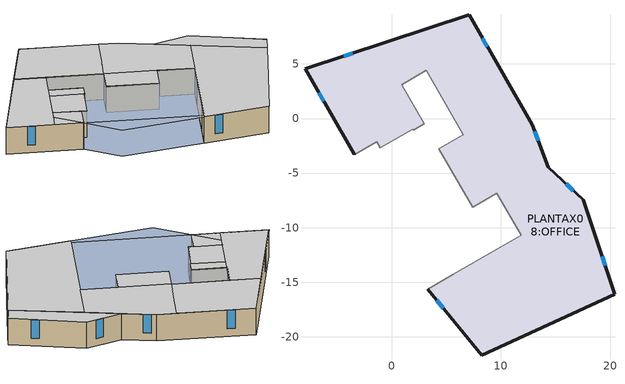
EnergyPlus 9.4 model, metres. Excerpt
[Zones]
PLANTAX08:OFFICE
 floor adiabatic (Forjado interior Aljarafe Center oficinas): 16.1,-18.09 8.25,-21.7 3.29,-15.64 11.84,-10.7 z31.44; 16.13,-18.07 16.1,-18.09 9.63,-6.87 9.66,-6.85 z31.44; 9.66,-6.85 7.42,-8.15 4.32,-2.77 6.56,-1.48 z31.44; 14.34,-4.45 6.81,2.6 10,4.44 12.88,-0.56 z31.44; 20.45,-16.09 16.13,-18.07 4.86,1.47 6.81,2.6 17.53,-7.42 z31.44; 2.99,-0.47 1.95,-1.07 1.9,-0.98 2.94,-0.38 z31.44; 2.94,-0.38 -1.05,-2.68 -1.37,-2.12 2.61,0.18 z31.44; 10,4.44 4.86,1.47 3.16,4.41 8.3,7.38 z31.44; 8.3,7.38 0.92,3.12 -1.19,6.78 7.07,9.51 z31.44; 2.61,0.18 -3.43,-3.31 -7.96,4.54 -1.19,6.78 z31.44
 wall outside (Fachada exterior Aljarafe Center oficinas): 3.29,-15.64 8.25,-21.7 20.45,-16.09 17.53,-7.42 14.34,-4.45 12.88,-0.56 7.07,9.51 -7.96,4.54 -3.45,-3.27 -3.45,-3.32 z31.44:35.18
 wall adiabatic (Particion interna Aljarafe Center oficinas): -3.45,-3.32 -1.37,-2.12 -1.05,-2.68 1.9,-0.98 1.95,-1.07 2.99,-0.47 0.92,3.12 3.16,4.41 6.56,-1.48 4.32,-2.77 7.42,-8.15 9.63,-6.87 11.84,-10.7 9.63,-11.98 5.64,-14.28 3.29,-15.64 z31.44:35.18
 window x5 (Vidrio Aljarafe Center Clr 6mm/12mm Air - 1001): 8.77,6.57 8.31,7.36 z32.52:35.14
 window x4 (Vidrio Aljarafe Center Clr 6mm/12mm Air - 1001): -3.56,6 -4.43,5.71 / -6.7,2.36 -6.24,1.57 / 19.58,-13.5 19.29,-12.63 z32.52:35.14
 window x3 (Vidrio Aljarafe Center Clr 6mm/12mm Air - 1001): 4.13,-16.67 4.71,-17.38 z32.52:35.14
 window x2 (Vidrio Aljarafe Center Clr 6mm/12mm Air - 1001): 16.65,-6.6 15.98,-5.98 z32.52:35.14
 window (Vidrio Aljarafe Center Clr 6mm/12mm Air - 1001): 13.43,-2.03 13.11,-1.18 z32.52:35.14
 ceiling adiabatic (Forjado interior Aljarafe Center oficinas_Reversed): 18.98,-16.77 20.45,-16.09 17.53,-7.42 14.34,-4.45 z35.18; -3.45,-3.27 -3.82,0.38 -5.12,-0.37 z35.18; -3.45,-3.32 -1.37,-2.12 -3.07,0.82 -3.82,0.38 z35.18; -1.05,-2.68 1.9,-0.98 -0.12,2.52 -3.07,0.82 z35.18; 1.95,-1.07 2.99,-0.47 0.92,3.12 -0.12,2.52 z35.18; -5.12,-0.37 3.13,4.39 1.28,7.6 -7.96,4.54 z35.18; 7.42,-8.15 9.63,-6.87 6.53,-1.5 4.32,-2.77 z35.18; 3.13,4.39 3.16,4.41 1.32,7.61 1.28,7.6 z35.18; 6.56,-1.48 11.7,1.49 7.07,9.51 1.32,7.61 z35.18; 11.84,-10.7 15.83,-8.4 12.88,-0.56 11.7,1.49 6.53,-1.5 z35.18; 8.25,-21.7 18.98,-16.77 15.83,-8.4 3.29,-15.64 z35.18
shading: -3.45,-3.27 -4.35,5.73 -7.96,4.54 z31.44; 18.98,-16.77 20.45,-16.09 17.53,-7.42 14.34,-4.45 z31.44; 8.25,-21.7 18.98,-16.77 12.88,-0.56 7.07,9.51 -4.35,5.73 -2.98,-8 z31.44; 14.34,-4.45 1.41,7.64 7.07,9.51 12.88,-0.56 z35.18; 4.64,-17.29 -2.98,-8 -3.45,-3.27 z35.18; 20.45,-16.09 8.25,-21.7 4.64,-17.29 -7.96,4.54 1.41,7.64 17.53,-7.42 z35.18
[Site:Location]
CICSE Aljarafe center (01-01:31-12)  (01-01:31-12): Latitude=37.42; Longitude=-5.9; Time Zone=1; Elevation {m}=9
[Site:GroundTemperature:BuildingSurface]
18, 18, 18, 18, 18, 18, 18, 18, 18, 18, 18, 18
[Site:GroundTemperature:Deep]
14, 14, 14, 14, 14, 14, 14, 14, 14, 14, 14, 14
[Site:GroundTemperature:Shallow]
14, 14, 14, 14, 14, 14, 14, 14, 14, 14, 14, 14
[Site:GroundTemperature:FCfactorMethod]
January FCfactorMethod ground temperature {C}=13.6; Februry FCfactorMethod ground temperature {C}=11.2; March FCfactorMethod ground temperature {C}=10.55; April FCfactorMethod ground temperature {C}=11.12; May FCfactorMethod ground temperature {C}=14.35; June FCfactorMethod ground temperature {C}=17.97; July FCfactorMethod ground temperature {C}=21.38; August FCfactorMethod ground temperature {C}=23.85; September FCfactorMethod ground temperature {C}=24.57; October FCfactorMethod ground temperature {C}=23.41; November FCfactorMethod ground temperature {C}=20.62; December FCfactorMethod ground temperature {C}=17.1
[Site:GroundReflectance]
0.2, 0.2, 0.2, 0.2, 0.2, 0.2, 0.2, 0.2, 0.2, 0.2, 0.2, 0.2
[Site:GroundReflectance:SnowModifier]
2, 2
[SizingPeriod:DesignDay] Day of Month=15; Humidity Condition Type=WetBulb; Barometric Pressure {N/M**2}=101216.9; Wind Direction {Degrees N=0, S=180}=0; Rain Indicator=No; Snow on ground indicator=No
Name | Month | Day Type -- used for schedules | Maximum Dry-Bulb Temperature {C} | Daily Dry-Bulb Temperature Range {C} | Wetbulb at Maximum Dry-Bulb{C} | Wind Speed {m/s} | Daylight Savings Time Indicator | Solar Model Indicator | Clearness {0.0 to 1.2} | Max Dry-Bulb {C} | Daily Temp Range {C} | Wet-Bulb at Max {C} | Wind Speed {M/Sec} | Clearness {0.0 to 1.2} - gives no sun (but does include long wave radiant heat exchange with sky)
Summer Design Day in CICSE Aljarafe center (01-01:31-12) Jul | 7 | SummerDesignDay | 39.8 | 16.1 | 23.6 | 0 | Yes | ASHRAEClearSky | 0.98
Winter Design Day in CICSE Aljarafe center (01-01:31-12) | 1 | WinterDesignDay |  |  |  |  | No |  |  | 1.9 | 0 | 1.9 | 10.2 | 0
[Building]
Aljarafe Center: North Axis=0; Terrain=Suburbs; Loads Convergence Tolerance=.04; Temperature Convergence Tolerance=.4; Solar Distribution=FullExteriorWithReflections; Maximum number of warmup days=25; Minimum number of warmup days=6
[Material:NoMass] Roughness=Rough; Thermal Emittance=.9; Solar Absorptance=.7; Visible Absorptance=.7
Name | Resistance {m2-K/w}
1_RVAL_2; 1_RVAL_4; 3_RVAL_2; 3_RVAL_4 | .15
5_RVAL_2 | .18
[Construction]
Forjado interior Aljarafe Center oficinas: Placa de yeso laminado [PYL] 750 < d < 900_.015, 1_RVAL_2, FR Sin Entrevigado -Canto 350 mm_.35, 1_RVAL_4, Marmol [2600 < d < 2800]_.045
Forjado interior Aljarafe Center oficinas_Reversed: Marmol [2600 < d < 2800]_.045, 3_RVAL_2, FR Sin Entrevigado -Canto 350 mm_.35, 3_RVAL_4, Placa de yeso laminado [PYL] 750 < d < 900_.015
Fachada exterior Aljarafe Center oficinas: Concrete cast - glass reinforced_.1, 5_RVAL_2, MW Lana mineral [0.05 W/[mK]]_.04, Placa de yeso laminado [PYL] 750 < d < 900_.013
Particion interna Aljarafe Center oficinas: Gypsum Plasterboard_.025, MW Lana mineral [0.05 W/[mK]]_.1, Gypsum Plasterboard_.025
Vidrio Aljarafe Center Clr 6mm/12mm Air - 1001: 3, 1017, 3
[WindowMaterial:Gas]
1017: Gas type (Air - Argon - Krypton - Xenon - SF6 - Custom)=Air; Thickness {m}=.012
[WindowMaterial:Glazing]
3: Optical data type {SpectralAverage or Spectral}=SpectralAverage; Thickness {m}=.006; Solar transmittance at normal incidence=.775; Solar reflectance at normal incidence: front side=.071; Solar reflectance at normal incidence: back side=.071; Visible transmittance at normal incidence=.881; Visible reflectance at normal incidence: front side=.08; Visible reflectance at normal incidence: back side=.08; IR transmittance at normal incidence=0; IR emissivity: front side=.84; IR emissivity: back side=.84; Conductivity {W/m-K}=.9; Dirt Correction Factor for Solar and Visible Transmittance=1
[Material] Roughness=Rough; Thermal Emittance=0.9
Name | Thickness {m} | Conductivity {w/m-K} | Density {kg/m3} | Specific Heat {J/kg-K} | Solar Absorptance | Visible Absorptance
Placa de yeso laminado [PYL] 750 < d < 900_.015 | .015 | 0.25 | 825 | 1000 | 0.5 | 0.5
FR Sin Entrevigado -Canto 350 mm_.35 | .35 | 4.375 | 2350 | 1000 | 0.6 | 0.6
Marmol [2600 < d < 2800]_.045 | .045 | 3.5 | 2700 | 1000 | 0.58 | 0.58
Concrete cast - glass reinforced_.1 | .1 | 0.9 | 1950 | 840 | 0.6 | 0.6
MW Lana mineral [0.05 W/[mK]]_.04 | .04 | 0.05 | 40 | 1000 | 0.6 | 0.6
Placa de yeso laminado [PYL] 750 < d < 900_.013 | .013 | 0.25 | 825 | 1000 | 0.5 | 0.5
Gypsum Plasterboard_.025 | .025 | 0.25 | 900 | 1000 | 0.5 | 0.5
MW Lana mineral [0.05 W/[mK]]_.1 | .1 | 0.05 | 40 | 1000 | 0.6 | 0.6
[Zone]
PLANTAX08:OFFICE: Relative North (to building)=0; Zone Type=1; Zone multiplier=1; Zone volume=843.4418; Floor Area=312.3717; Zone inside convection algorithm=TARP; Part Of Total Floor Area=Yes
[PEOPLE]
People PLANTAX08:OFFICE: Zone=PLANTAX08:OFFICE; Number of People SCHEDULE=On 24/7; Number of People Calculation Method=People/Area; People per Zone Floor Area=.111; radiant fraction=.3; User Specified Sensible Fraction=AutoCalculate; Activity level SCHEDULE Name (units W/person, real)=Activity Schedule 42268; CO2 generation rate per unit of activity level (units m3/s-W=3.82e-08; Enable ASHRAE 55 comfort warnings=No; MRT Calculation Type=ZoneAveraged; Work Efficiency SCHEDULE Name (0.0-1.0,real)=Work efficiency; Clothing Insulation Calculation Method=ClothingInsulationSchedule; Clothing Insulation SCHEDULE Name (real)=Clothing Schedule 42268; Air Velocity SCHEDULE Name (units m/s, real)=Default Air Velocity for Comfort Calculations
[Lights]
PLANTAX08:OFFICE General lighting: Zone=PLANTAX08:OFFICE; Lighting SCHEDULE=Office_OpenOff_Light; Design Level calculation method=Watts/Area; Watts per Zone Area {W/m2}=11.54; Return Air Fraction=0; Radiant fraction=.72; Fraction Visible=.18; Fraction Replaceable=1; LightsEndUseKey=ELECTRIC EQUIPMENT#PLANTAX08:OFFICE#GeneralLights
[ShadingProperty:Reflectance] Diffuse solar reflectance of unglazed part of shading surface=.4; Diffuse visible reflectance of unglazed part of shading surface=.4; Fraction of shading surface that is glazed=0
Aljarafe Center - Planta +00 - Surface 1 (1); Aljarafe Center - Planta +00 - Surface 2 (2); Aljarafe Center - Planta +00 - Surface 3 (3); Aljarafe Center - Planta +00 - Surface 4 (4); Aljarafe Center - Planta +00 - Surface 5 (5); Aljarafe Center - Planta +00 - Surface 6 (6); Aljarafe Center - Planta +00 - Surface 7 (7); Aljarafe Center - Planta +00 - Surface 8 (8); Aljarafe Center - Planta +00 - Surface 9 (9); Aljarafe Center - Planta +00 - Surface 10 (10); Aljarafe Center - Planta +00 - Surface 11 (11); Aljarafe Center - Planta +00 - Surface 12 (12); Aljarafe Center - Planta +00 - Surface 13 (13); Aljarafe Center - Planta +00 - Surface 14 (14); Aljarafe Center - Planta +00 - Surface 15 (15); Aljarafe Center - Planta +00 - Surface 16 (16); Aljarafe Center - Planta +00 - Surface 17 (17); Aljarafe Center - Planta +00 - Surface 18 (18); Aljarafe Center - Planta +00 - Surface 19 (19); Aljarafe Center - Planta +00 - Surface 20 (20); Aljarafe Center - Planta +00 - Surface 21 (21); Aljarafe Center - Planta +00 - Surface 22 (22); Aljarafe Center - Planta +00 - Surface 23 (23); Aljarafe Center - Planta +00 - Surface 24 (24); Aljarafe Center - Planta +00 - Surface 25 (25); Aljarafe Center - Planta +00 - Surface 26 (26); Aljarafe Center - Planta +00 - Surface 27 (27); Aljarafe Center - Planta +00 - Surface 28 (28); Aljarafe Center - Planta +00 - Surface 29 (29); Aljarafe Center - Planta +00 - Surface 30 (30); Aljarafe Center - Planta +00 - Surface 31 (31); Aljarafe Center - Planta +00 - Surface 32 (32); Aljarafe Center - Planta +00 - Surface 33 (33); Aljarafe Center - Planta +00 - Surface 34 (34); Aljarafe Center - Planta +00 - Surface 35 (35); Aljarafe Center - Planta +00 - Surface 36 (36); Aljarafe Center - Planta +00 - Surface 37 (37); Aljarafe Center - Planta +00 - Surface 38 (38); Aljarafe Center - Planta +00 - Surface 39 (39); Aljarafe Center - Planta +00 - Surface 40 (40); Aljarafe Center - Planta +00 - Surface 41 (41); Aljarafe Center - Planta +01 - Surface 1 (42); Aljarafe Center - Planta +01 - Surface 2 (43); Aljarafe Center - Planta +01 - Surface 3 (44); Aljarafe Center - Planta +01 - Surface 4 (45); Aljarafe Center - Planta +01 - Surface 5 (46); Aljarafe Center - Planta +01 - Surface 6 (47); Aljarafe Center - Planta +01 - Surface 7 (48); Aljarafe Center - Planta +01 - Surface 8 (49); Aljarafe Center - Planta +01 - Surface 9 (50); Aljarafe Center - Planta +01 - Surface 10 (51); Aljarafe Center - Planta +01 - Surface 11 (52); Aljarafe Center - Planta +01 - Surface 12 (53); Aljarafe Center - Planta +01 - Surface 13 (54); Aljarafe Center - Planta +01 - Surface 14 (55); Aljarafe Center - Planta +01 - Surface 15 (56); Aljarafe Center - Planta +01 - Surface 16 (57); Aljarafe Center - Planta +01 - Surface 17 (58); Aljarafe Center - Planta +01 - Surface 18 (59); Aljarafe Center - Planta +01 - Surface 19 (60); Aljarafe Center - Planta +01 - Surface 20 (61); Aljarafe Center - Planta +01 - Surface 21 (62); Aljarafe Center - Hotel - Surface 1 (63); Aljarafe Center - Hotel - Surface 2 (64); Aljarafe Center - Hotel - Surface 3 (65); Aljarafe Center - Hotel - Surface 4 (66); Aljarafe Center - Hotel - Surface 5 (67); Aljarafe Center - Hotel - Surface 6 (68); Aljarafe Center - Hotel - Surface 7 (69); Aljarafe Center - Hotel - Surface 8 (70); Aljarafe Center - Hotel - Surface 9 (71); Aljarafe Center - Hotel - Surface 10 (72); Aljarafe Center - Hotel - Surface 11 (73); Aljarafe Center - Hotel - Surface 12 (74); Aljarafe Center - Hotel - Surface 13 (75); Aljarafe Center - Hotel - Surface 14 (76); Aljarafe Center - Hotel - Surface 15 (77); Aljarafe Center - Planta +03-07 - Surface 1 (78); Aljarafe Center - Planta +03-07 - Surface 2 (79); Aljarafe Center - Planta +03-07 - Surface 3 (80); Aljarafe Center - Planta +03-07 - Surface 4 (81); Aljarafe Center - Planta +03-07 - Surface 5 (82); Aljarafe Center - Planta +03-07 - Surface 6 (83); Aljarafe Center - Planta +03-07 - Surface 7 (84); Aljarafe Center - Planta +03-07 - Surface 8 (85); Aljarafe Center - Planta +03-07 - Surface 9 (86); Aljarafe Center - Planta +03-07 - Surface 10 (87); Aljarafe Center - Planta +03-07 - Surface 11 (88); Aljarafe Center - Planta +03-07 - Surface 12 (89); Aljarafe Center - Planta +03-07 - Surface 13 (90); Aljarafe Center - Planta +03-07 - Surface 14 (91); Aljarafe Center - Planta +03-07 - Surface 15 (92); Aljarafe Center - Component block 1 - Surface 1 (93); Aljarafe Center - Component block 1 - Surface 2 (94); Aljarafe Center - Component block 1 - Surface 3 (95); Aljarafe Center - Component block 1 - Surface 4 (96); Aljarafe Center - Component block 1 - Surface 5 (97); Aljarafe Center - Component block 1 - Surface 6 (98); Aljarafe Center - Component block 1 - Surface 7 (99); Aljarafe Center - Component block 1 - Surface 8 (100); Aljarafe Center - Component block 1 - Surface 9 (101); Aljarafe Center - Component block 1 - Surface 10 (102); Aljarafe Center - Component block 1 - Surface 11 (103); Aljarafe Center - Component block 1 - Surface 12 (104); Aljarafe Center - Component block 1 - Surface 13 (105); Aljarafe Center - Component block 1 - Surface 14 (106); Aljarafe Center - Component block 1 - Surface 15 (107)
[Sizing:Zone]
PLANTAX08:OFFICE: Zone Cooling Design Supply Air Temperature Input Method=SupplyAirTemperature; Zone Cooling Design Supply Air Temperature (C)=12; Zone Cooling Design Supply Air Temperature Difference=0; Zone Heating Design Supply Air Temperature Input Method=SupplyAirTemperature; Zone Heating Design Supply Air Temperature (C)=35; Zone Heating Design Supply Air Temperature Difference=0; Zone Cooling Design Supply Air Humidity Ratio (kgWater/kgDryAir)=0.0077; Zone Heating Design Supply Air Humidity Ratio (kgWater/kgDryAir)=0.0156; Design Specification Outdoor Air Object=PLANTAX08:OFFICE; Zone Heating Sizing Factor=1.25; Zone Cooling Sizing Factor=1.15; Cooling Design Air Flow Method=DesignDay; Cooling Minimum Air Flow Fraction=0; Heating Design Air Flow Method=DesignDay; Design Specification Zone Air Distribution Object=PLANTAX08:OFFICE
[DesignSpecification:ZoneAirDistribution]
PLANTAX08:OFFICE: Zone Air Distribution Effectiveness in Cooling Mode (dimensionless)=1; Zone Air Distribution Effectiveness in Heating Mode (dimensionless)=1
[DesignSpecification:OutdoorAir]
PLANTAX08:OFFICE: Outdoor Air Method=Flow/Person; Outdoor Air Flow per Person {m3/s}=0; Outdoor Air Flow per Zone Floor Area {m3/s-m2}=0; Outdoor Air Flow per Zone {m3/s}=0; Outdoor Air Flow Air Changes per Hour=0; Outdoor Air Flow Rate Fraction Schedule=Office_OpenOff_Occ
[ZoneControl:Thermostat]
PLANTAX08:OFFICE Thermostat: PLANTAX08:OFFICE, Zone Control Type Sched, ThermostatSetpoint:DualSetpoint, Dual Setpoint - Zone PLANTAX08:OFFICE
[ZoneControl:Thermostat:OperativeTemperature]
Thermostat=PLANTAX08:OFFICE Thermostat; Radiative Fraction Input Mode=Constant; Fixed Radiative Fraction=0.5
[ThermostatSetpoint:DualSetpoint]
Dual Setpoint - Zone PLANTAX08:OFFICE: PLANTAX08:OFFICE Heating Setpoint Schedule, PLANTAX08:OFFICE Cooling SP Sch
[Zone equipment]
PLANTAX08:OFFICE: PLANTAX08:OFFICE Ideal Loads Air
[ZoneHVAC:IdealLoadsAirSystem]
PLANTAX08:OFFICE Ideal Loads Air: Maximum Heating Supply Air Temperature {C}=35; Minimum Cooling Supply Air Temperature {C}=12; Maximum Heating Supply Air Humidity Ratio {kg-H2O/kg-air}=0.0156; Minimum Cooling Supply Air Humidity Ratio {kg-H2O/kg-air}=0.0077; Heating Limit=LimitCapacity; Maximum Heating Air Flow Rate {m3/s}=Autosize; Maximum Sensible Heating Capacity=Autosize; Cooling Limit=LimitFlowRateAndCapacity; Maximum Cooling Air Flow Rate {m3/s}=Autosize; Maximum Total Cooling Capacity=Autosize; Heating Availability Schedule=PLANTAX08:OFFICE Heating Availability Sch; Cooling availability schedule=PLANTAX08:OFFICE Cooling Availability Sch; Dehumidification Control Type=None; Humidification Control Type=None; Design Specification Outdoor Air Object=PLANTAX08:OFFICE; Outdoor Air Economizer Type=NoEconomizer; Heat Recovery Type=None
[Schedule:Compact]
Work efficiency: Any Number, Through: 12/31, For: AllDays, Until: 24:00, 0
On 24/7; PLANTAX08:OFFICE Heating Availability Sch; PLANTAX08:OFFICE Cooling Availability Sch: Any Number, Through: 12/31, For: AllDays, Until: 24:00, 1
Office_OpenOff_Occ: Fraction, Through: 31 Dec, For: Weekdays SummerDesignDay, Until: 07:00, 0, Until: 08:00, 0.25, Until: 09:00, 0.5, Until: 12:00, 1, Until: 14:00, 0.75, Until: 17:00, 1, Until: 18:00, 0.5, Until: 19:00, 0.25, Until: 24:00, 0, For: Weekends, Until: 24:00, 0, For: Holidays, Until: 24:00, 0, For: WinterDesignDay AllOtherDays, Until: 24:00, 0
Office_OpenOff_Light: Fraction, Through: 31 Dec, For: Weekdays SummerDesignDay, Until: 07:00, 0, Until: 19:00, 1, Until: 24:00, 0, For: Weekends, Until: 24:00, 0, For: Holidays, Until: 24:00, 0, For: WinterDesignDay AllOtherDays, Until: 24:00, 0
Default Air Velocity for Comfort Calculations: Any Number, Through: 12/31, For: AllDays, Until: 24:00, 0.137
Activity Schedule 42268: Any Number, Through: 12/31, For: AllDays, Until: 24:00, 110.7
Clothing Schedule 42268: Any Number, Through: 4/1, For: AllDays, Until: 24:00, 1, Through: 9/30, For: AllDays, Until: 24:00, .5, Through: 12/31, For: AllDays, Until: 24:00, 1
PLANTAX08:OFFICE Heating Setpoint Schedule: Any Number, Through: 12/31, For: AllDays, Until: 24:00, 22
PLANTAX08:OFFICE Cooling SP Sch: Any Number, Through: 12/31, For: AllDays, Until: 24:00, 24
[Schedule:Day:Hourly]
Summer Control Type Day Sch; Winter Control Type Day Sch: Control Type, 4, 4, 4, 4, 4, 4, 4, 4, 4, 4, 4, 4, 4, 4, 4, 4, 4, 4, 4, 4, 4, 4, 4, 4
[Schedule:Week:Daily]
Summer Control Type Week Sch: Summer Control Type Day Sch, Summer Control Type Day Sch, Summer Control Type Day Sch, Summer Control Type Day Sch, Summer Control Type Day Sch, Summer Control Type Day Sch, Summer Control Type Day Sch, Summer Control Type Day Sch, Summer Control Type Day Sch, Summer Control Type Day Sch, Summer Control Type Day Sch, Summer Control Type Day Sch
Winter Control Type Week Sch: Winter Control Type Day Sch, Winter Control Type Day Sch, Winter Control Type Day Sch, Winter Control Type Day Sch, Winter Control Type Day Sch, Winter Control Type Day Sch, Winter Control Type Day Sch, Winter Control Type Day Sch, Winter Control Type Day Sch, Winter Control Type Day Sch, Winter Control Type Day Sch, Winter Control Type Day Sch
[Schedule:Year]
Zone Control Type Sched: Control Type, Winter Control Type Week Sch, 1, 1, 3, 31, Summer Control Type Week Sch, 4, 1, 9, 30, Winter Control Type Week Sch, 10, 1, 12, 31
[AirflowNetwork:MultiZone:Surface:Crack] Reference crack conditions=Reference Crack Conditions
Name | Crack | Flow coeff (kg/s @ 1Pa) | Flow exponent
 | DefaultCrack | 1e-11 | 0.66
 | PLANTAX08:OFFICE_Wall_2_0_0 | .0031472 | .7
 | PLANTAX08:OFFICE_Wall_3_0_0 | .0049618 | .7
 | PLANTAX08:OFFICE_Wall_4_0_0 | .002414 | .7
 | PLANTAX08:OFFICE_Wall_5_0_0 | .0000192 | .7
 | PLANTAX08:OFFICE_Wall_21_0_0 | .0022092 | .7
 | PLANTAX08:OFFICE_Wall_22_0_0 | .0050232 | .7
 | PLANTAX08:OFFICE_Wall_23_0_0 | .0024615 | .7
 | PLANTAX08:OFFICE_Wall_24_0_0 | .0011522 | .7
 | PLANTAX08:OFFICE_Wall_25_0_0 | .0013141 | .7
[AirflowNetwork:SimulationControl]
AirflowNetwork Simulation=VENT; AirflowNetwork Control=MultizoneWithoutDistribution; Wind Pressure Coefficient Type=Input; Height Selection for Local Wind Speed Calculation=OpeningHeight; Building Type=LowRise; Maximum number of iterations=1000; Initialization flag=ZeroNodePressures; Relative airflow convergence tolerance=.0001; Absolute airflow convergence tolerance=.000001; Convergence acceleration limit=-0.5; Azimuth Angle of Long Axis of Building=0; Ratio of Building Width Along Short Axis to Width Along Long Axis=1
[AirflowNetwork:MultiZone:Zone]
PLANTAX08:OFFICE: Ventilation Control Mode=Temperature; Vent Temperature Schedule=20001; Venting Availability Schedule=On 24/7
[AirflowNetwork:MultiZone:Surface]
Name | Leakage Component | Crack Actual Value (dimensionless) | Crack Actual Value or Window Open Factor for Ventilation (dimensionless) | Ventilation control mode | Ventilation temp schedule | Venting Availability Schedule
PLANTAX08:OFFICE_Wall_2_0_0 | PLANTAX08:OFFICE_Wall_2_0_0 | 1
PLANTAX08:OFFICE_Wall_2_0_0_0_0_4_Win | PLANTAX08:OFFICE_Wall_2_0_0_0_0_4_Win |  | 1 | Temperature | 20001 | On 24/7
PLANTAX08:OFFICE_Wall_3_0_0 | PLANTAX08:OFFICE_Wall_3_0_0 | 1
PLANTAX08:OFFICE_Wall_3_0_0_0_0_3_Win | PLANTAX08:OFFICE_Wall_3_0_0_0_0_3_Win |  | 1 | Temperature | 20001 | On 24/7
PLANTAX08:OFFICE_Wall_4_0_0 | PLANTAX08:OFFICE_Wall_4_0_0 | 1
PLANTAX08:OFFICE_Wall_4_0_0_0_0_3_Win | PLANTAX08:OFFICE_Wall_4_0_0_0_0_3_Win |  | 1 | Temperature | 20001 | On 24/7
PLANTAX08:OFFICE_Wall_5_0_0 | PLANTAX08:OFFICE_Wall_5_0_0 | 1
PLANTAX08:OFFICE_Wall_21_0_0 | PLANTAX08:OFFICE_Wall_21_0_0 | 1
PLANTAX08:OFFICE_Wall_21_0_0_0_0_2_Win | PLANTAX08:OFFICE_Wall_21_0_0_0_0_2_Win |  | 1 | Temperature | 20001 | On 24/7
PLANTAX08:OFFICE_Wall_22_0_0 | PLANTAX08:OFFICE_Wall_22_0_0 | 1
PLANTAX08:OFFICE_Wall_23_0_0 | PLANTAX08:OFFICE_Wall_23_0_0 | 1
PLANTAX08:OFFICE_Wall_23_0_0_0_0_3_Win | PLANTAX08:OFFICE_Wall_23_0_0_0_0_3_Win |  | 1 | Temperature | 20001 | On 24/7
PLANTAX08:OFFICE_Wall_24_0_0 | PLANTAX08:OFFICE_Wall_24_0_0 | 1
PLANTAX08:OFFICE_Wall_24_0_0_0_0_1_Win | PLANTAX08:OFFICE_Wall_24_0_0_0_0_1_Win |  | 1 | Temperature | 20001 | On 24/7
PLANTAX08:OFFICE_Wall_25_0_0 | PLANTAX08:OFFICE_Wall_25_0_0 | 1
PLANTAX08:OFFICE_Wall_25_0_0_0_0_0_Win | PLANTAX08:OFFICE_Wall_25_0_0_0_0_0_Win |  | 1 | Temperature | 20001 | On 24/7
[AirflowNetwork:MultiZone:ExternalNode]
Name | External Node Height | Wind Pressure Coefficient Values Object
PLANTAX08:OFFICE_Wall_2_0_0 | 44.41 | PLANTAX08:OFFICE_Wall_2_0_0
PLANTAX08:OFFICE_Wall_2_0_0_0_0_4_Win | 45.11 | PLANTAX08:OFFICE_Wall_2_0_0_0_0_4_Win
PLANTAX08:OFFICE_Wall_3_0_0 | 44.41 | PLANTAX08:OFFICE_Wall_3_0_0
PLANTAX08:OFFICE_Wall_3_0_0_0_0_3_Win | 45.11 | PLANTAX08:OFFICE_Wall_3_0_0_0_0_3_Win
PLANTAX08:OFFICE_Wall_4_0_0 | 44.41 | PLANTAX08:OFFICE_Wall_4_0_0
PLANTAX08:OFFICE_Wall_4_0_0_0_0_3_Win | 45.11 | PLANTAX08:OFFICE_Wall_4_0_0_0_0_3_Win
PLANTAX08:OFFICE_Wall_5_0_0 | 44.41 | PLANTAX08:OFFICE_Wall_5_0_0
PLANTAX08:OFFICE_Wall_21_0_0 | 44.41 | PLANTAX08:OFFICE_Wall_21_0_0
PLANTAX08:OFFICE_Wall_21_0_0_0_0_2_Win | 45.11 | PLANTAX08:OFFICE_Wall_21_0_0_0_0_2_Win
PLANTAX08:OFFICE_Wall_22_0_0 | 44.41 | PLANTAX08:OFFICE_Wall_22_0_0
PLANTAX08:OFFICE_Wall_23_0_0 | 44.41 | PLANTAX08:OFFICE_Wall_23_0_0
PLANTAX08:OFFICE_Wall_23_0_0_0_0_3_Win | 45.11 | PLANTAX08:OFFICE_Wall_23_0_0_0_0_3_Win
PLANTAX08:OFFICE_Wall_24_0_0 | 44.41 | PLANTAX08:OFFICE_Wall_24_0_0
PLANTAX08:OFFICE_Wall_24_0_0_0_0_1_Win | 45.11 | PLANTAX08:OFFICE_Wall_24_0_0_0_0_1_Win
PLANTAX08:OFFICE_Wall_25_0_0 | 44.41 | PLANTAX08:OFFICE_Wall_25_0_0
PLANTAX08:OFFICE_Wall_25_0_0_0_0_0_Win | 45.11 | PLANTAX08:OFFICE_Wall_25_0_0_0_0_0_Win
[AirflowNetwork:MultiZone:WindPressureCoefficientValues] CP Array=Cp Data
Name | Wind direction #1 (deg) | Wind direction #2 (deg) | Wind direction #3 (deg) | Wind direction #4 (deg) | Wind direction #5 (deg) | Wind direction #6 (deg) | Wind direction #7 (deg) | Wind direction #8 (deg)
PLANTAX08:OFFICE_Wall_2_0_0; PLANTAX08:OFFICE_Wall_2_0_0_0_0_4_Win | -.0335 | .2999 | .2001 | -.1665 | -.3333 | -.2501 | -.2999 | -.3167
PLANTAX08:OFFICE_Wall_3_0_0; PLANTAX08:OFFICE_Wall_3_0_0_0_0_3_Win | .2782 | -.0624 | -.3203 | -.2891 | -.2609 | -.3297 | -.1376 | .2218
PLANTAX08:OFFICE_Wall_4_0_0; PLANTAX08:OFFICE_Wall_4_0_0_0_0_3_Win | -.3333 | -.2501 | -.2999 | -.3167 | -.0335 | .2999 | .2001 | -.1665
PLANTAX08:OFFICE_Wall_5_0_0 | -.3064 | -.3309 | -.2191 | -.3436 | -.2491 | .1382 | .3618 | .0491
PLANTAX08:OFFICE_Wall_21_0_0; PLANTAX08:OFFICE_Wall_21_0_0_0_0_2_Win | -.3437 | -.2189 | -.3311 | -.3063 | .0497 | .3623 | .1377 | -.2497
PLANTAX08:OFFICE_Wall_22_0_0 | -.2823 | -.3226 | -.0807 | .2645 | .2355 | -.1193 | -.3274 | -.2677
PLANTAX08:OFFICE_Wall_23_0_0; PLANTAX08:OFFICE_Wall_23_0_0_0_0_3_Win | -.1342 | .2244 | .2756 | -.0658 | -.3207 | -.2878 | -.2622 | -.3293
PLANTAX08:OFFICE_Wall_24_0_0; PLANTAX08:OFFICE_Wall_24_0_0_0_0_1_Win | .1129 | .3871 | .0828 | -.3022 | -.3435 | -.2065 | -.3478 | -.2828
PLANTAX08:OFFICE_Wall_25_0_0; PLANTAX08:OFFICE_Wall_25_0_0_0_0_0_Win | -.1167 | .2374 | .2626 | -.0833 | -.3229 | -.2813 | -.2687 | -.3271
[AirflowNetwork:MultiZone:Component:DetailedOpening] Air Mass Flow Coefficient When Window or Door Is Closed (kg/s @ 1Pa per m crack)=.00014; Air Mass Flow Exponent When Window or Door Is Closed (dimensionless)=.65; Type of large vertical opening (LVO)=NonPivoted; Extra crack length for LVO type 1 with multiple openable parts (m)=0; Number of Opening Factor Values=2; Opening factor #1 (dimensionless)=0; Discharge coefficient for opening factor #1 (dimensionless)=0.65; Width factor for opening factor #1 (dimensionless)=0; Height factor for opening factor #1 (dimensionless)=.25; Start height factor for opening factor #1 (dimensionless)=.75; Opening factor #2 (dimensionless)=1; Discharge coefficient for Opening factor #2 (dimensionless)=0.65; Width factor for Opening factor #2 (dimensionless)=1; Height factor for Opening factor #2 (dimensionless)=.25; Start height factor for Opening factor #2 (dimensionless)=.75; Opening factor #3 (dimensionless)=0; Discharge coefficient for Opening factor #3 (dimensionless)=0; Width factor for Opening factor #3 (dimensionless)=0; Height factor for Opening factor #3 (dimensionless)=0; Start height factor for Opening factor #3 (dimensionless)=0; Opening factor #4 (dimensionless)=0; Discharge coefficient for Opening factor #4 (dimensionless)=0; Width factor for Opening factor #4 (dimensionless)=0; Height factor for Opening factor #4 (dimensionless)=0; Start height factor for Opening factor #4 (dimensionless)=0
PLANTAX08:OFFICE_Wall_2_0_0_0_0_4_Win; PLANTAX08:OFFICE_Wall_3_0_0_0_0_3_Win; PLANTAX08:OFFICE_Wall_4_0_0_0_0_3_Win; PLANTAX08:OFFICE_Wall_21_0_0_0_0_2_Win; PLANTAX08:OFFICE_Wall_23_0_0_0_0_3_Win; PLANTAX08:OFFICE_Wall_24_0_0_0_0_1_Win; PLANTAX08:OFFICE_Wall_25_0_0_0_0_0_Win
[AirflowNetwork:MultiZone:ReferenceCrackConditions]
Reference Crack Conditions: Standard temperature for crack data {C}=20; Standard barometric pressure for crack data {Pa}=101320; Standard humidity ratio for crack data {kg/kg}=0.005
[AirflowNetwork:MultiZone:WindPressureCoefficientArray]
Cp Data: Wind direction #1 {deg}=0; Wind direction #2 {deg}=45; Wind direction #3 {deg}=90; Wind direction #4 {deg}=135; Wind direction #5 {deg}=180; Wind direction #6 {deg}=225; Wind direction #7 {deg}=270; Wind direction #8 {deg}=315
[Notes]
Geometry convention template : External measurements
Zone geometry and surface areas : 2-Outer
Zone volume calculation method : 1-Inner
Zone floor area calculation method : 1-Inner
Window to wall ratio method : 1-Inner
Hourly weather file: C:\ProgramData\DesignBuilder\Weather Data\zonaB4.epw
